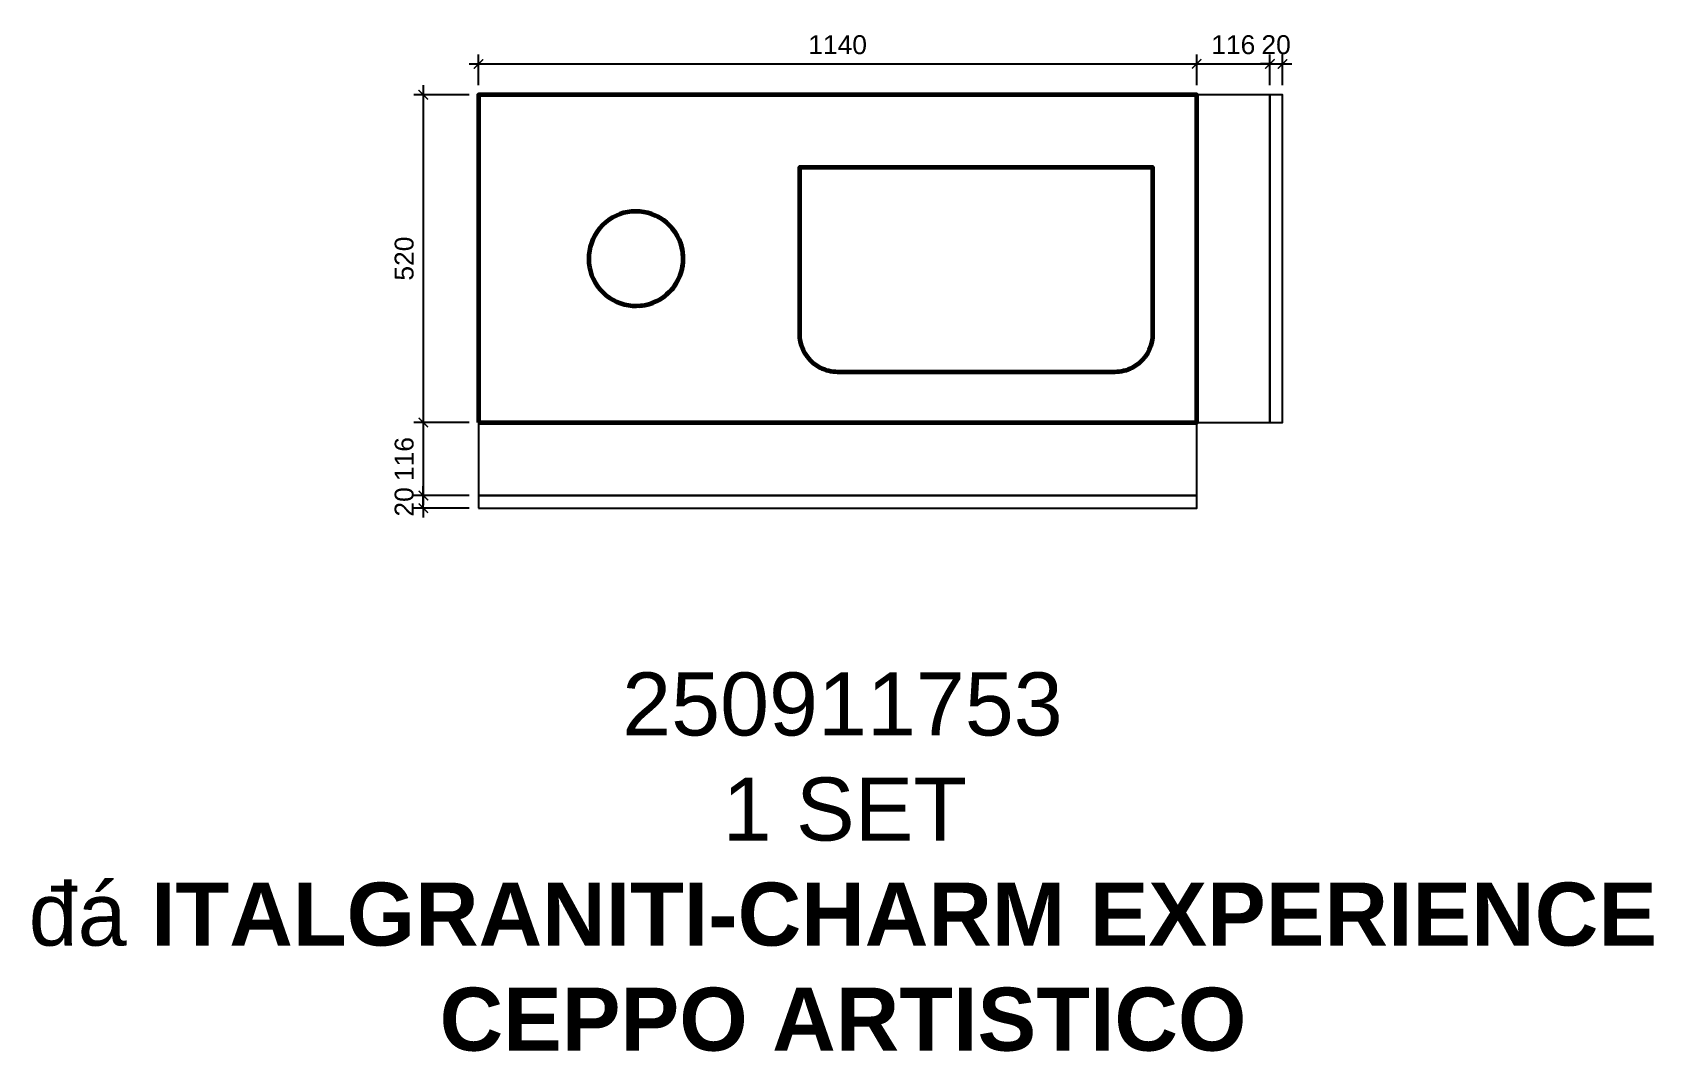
# Model space of a CAD drawing. Header units: millimetres. Extents: x 882 to 3455, y 819 to 2436.
import ezdxf

# ---------------------------------------------------------------- set-up
doc = ezdxf.new("R2010")
doc.units = ezdxf.units.MM
doc.layers.get('DEFPOINTS').update_dxf_attribs({"color": 250})
doc.layers.add('AA Dim', color=7, linetype='Continuous', lineweight=9)
doc.layers.add('AA LINE', color=3, linetype='Continuous', lineweight=50)
doc.styles.add('Arial', font='arial.ttf')
doc.styles.get("Standard").update_dxf_attribs({"font": 'arial.ttf'})
doc.dimstyles.new('1.15AA', dxfattribs={"dimscale": 15, "dimtxt": 2, "dimasz": 1, "dimexe": 1, "dimexo": 1, "dimgap": 1, "dimtad": 1, "dimdec": 0, "dimtxsty": 'Arial', "dimblk": 'ARCHTICK', "dimcen": 1.5, "dimdle": 1, "dimclrd": 256, "dimclre": 256, "dimclrt": 7, "dimadec": 0, "dimazin": 0, "dimtfac": 1, "dimtdec": 0, "dimtix": 1, "dimtmove": 2, "dimatfit": 3, "dimldrblk": 'DOT', "dimfxl": 1, "dimarcsym": 0})

# ---------------------------------------------------------------- blocks, each defined once
blk = doc.blocks.new('_ArchTick')
at = {"color": 0, "linetype": 'ByBlock', "lineweight": 0, "const_width": 0.15}
blk.add_lwpolyline([(-0.5, -0.5), (0.5, 0.5)], dxfattribs=at)
blk = doc.blocks.new('*D10')
at = {"layer": 'AA Dim', "lineweight": -2}
for p, q in [((1502, 2351.7), (1502, 1801.7)), ((1574.5, 2336.7), (1487, 2336.7)), ((1574.5, 1816.7), (1487, 1816.7))]:
    blk.add_line(p, q, dxfattribs=at)
at = {"layer": 'DEFPOINTS', "color": 0}
for p in [(1589.5, 2336.7), (1502, 1816.7), (1589.5, 1816.7)]:
    blk.add_point(p, dxfattribs=at)
at = {"layer": 'AA Dim', "lineweight": -2, "xscale": 15, "yscale": 15, "zscale": 15}
for p, rotation in [((1502, 2336.7), 90), ((1502, 1816.7), 270)]:
    blk.add_blockref('_ArchTick', p, dxfattribs=dict(at, rotation=rotation))
at = {"layer": 'AA Dim', "color": 7, "insert": (1471.7, 2076.7), "char_height": 30, "attachment_point": 5, "rotation": 90, "style": 'Arial'}
blk.add_mtext('520', dxfattribs=at)
blk = doc.blocks.new('_Dot')
at = {"color": 0, "linetype": 'ByBlock', "lineweight": -2}
blk.add_line((-0.5, 0), (-1, 0), dxfattribs=at)
at = {"color": 0, "linetype": 'ByBlock', "const_width": 0.5}
blk.add_lwpolyline([(-0.25, 0, 1), (0.25, 0, 1)], format="xyb", close=True, dxfattribs=at)
blk = doc.blocks.new('*D11')
at = {"layer": 'AA Dim', "lineweight": -2}
for p, q in [((1502, 1831.7), (1502, 1685.7)), ((1574.5, 1816.7), (1487, 1816.7)), ((1574.5, 1700.7), (1487, 1700.7))]:
    blk.add_line(p, q, dxfattribs=at)
at = {"layer": 'DEFPOINTS', "color": 0}
for p in [(1589.5, 1816.7), (1502, 1700.7), (1589.5, 1700.7)]:
    blk.add_point(p, dxfattribs=at)
at = {"layer": 'AA Dim', "lineweight": -2, "xscale": 15, "yscale": 15, "zscale": 15}
for p, rotation in [((1502, 1816.7), 90), ((1502, 1700.7), 270)]:
    blk.add_blockref('_ArchTick', p, dxfattribs=dict(at, rotation=rotation))
at = {"layer": 'AA Dim', "color": 7, "insert": (1471.7, 1758.7), "char_height": 30, "attachment_point": 5, "rotation": 90, "style": 'Arial'}
blk.add_mtext('116', dxfattribs=at)
blk = doc.blocks.new('*D12')
at = {"layer": 'AA Dim', "lineweight": -2}
for p, q in [((1589.5, 2351.7), (1589.5, 2400.6)), ((2729.5, 2351.7), (2729.5, 2400.6)), ((1574.5, 2385.6), (2744.5, 2385.6))]:
    blk.add_line(p, q, dxfattribs=at)
at = {"layer": 'DEFPOINTS', "color": 0}
for p in [(2729.5, 2385.6), (1589.5, 2336.7), (2729.5, 2336.7)]:
    blk.add_point(p, dxfattribs=at)
at = {"layer": 'AA Dim', "lineweight": -2, "xscale": 15, "yscale": 15, "zscale": 15, "rotation": 180}
blk.add_blockref('_ArchTick', (1589.5, 2385.6), dxfattribs=at)
at = {"layer": 'AA Dim', "lineweight": -2, "xscale": 15, "yscale": 15, "zscale": 15}
blk.add_blockref('_ArchTick', (2729.5, 2385.6), dxfattribs=at)
at = {"layer": 'AA Dim', "color": 7, "insert": (2159.5, 2415.9), "char_height": 30, "attachment_point": 5, "style": 'Arial'}
blk.add_mtext('1140', dxfattribs=at)
blk = doc.blocks.new('*D13')
at = {"layer": 'AA Dim', "lineweight": -2}
for p, q in [((2729.5, 2351.7), (2729.5, 2400.6)), ((2845.5, 2351.7), (2845.5, 2400.6)), ((2714.5, 2385.6), (2860.5, 2385.6))]:
    blk.add_line(p, q, dxfattribs=at)
at = {"layer": 'DEFPOINTS', "color": 0}
for p in [(2845.5, 2385.6), (2729.5, 2336.7), (2845.5, 2336.7)]:
    blk.add_point(p, dxfattribs=at)
at = {"layer": 'AA Dim', "lineweight": -2, "xscale": 15, "yscale": 15, "zscale": 15, "rotation": 180}
blk.add_blockref('_ArchTick', (2729.5, 2385.6), dxfattribs=at)
at = {"layer": 'AA Dim', "lineweight": -2, "xscale": 15, "yscale": 15, "zscale": 15}
blk.add_blockref('_ArchTick', (2845.5, 2385.6), dxfattribs=at)
at = {"layer": 'AA Dim', "color": 7, "insert": (2787.5, 2415.9), "char_height": 30, "attachment_point": 5, "style": 'Arial'}
blk.add_mtext('116', dxfattribs=at)
blk = doc.blocks.new('*D14')
at = {"layer": 'AA Dim', "lineweight": -2}
for p, q in [((2845.5, 2351.7), (2845.5, 2400.6)), ((2865.5, 2351.7), (2865.5, 2400.6)), ((2845.5, 2385.6), (2830.5, 2385.6)), ((2845.5, 2385.6), (2865.5, 2385.6)), ((2865.5, 2385.6), (2880.5, 2385.6))]:
    blk.add_line(p, q, dxfattribs=at)
at = {"layer": 'DEFPOINTS', "color": 0}
for p in [(2865.5, 2385.6), (2845.5, 2336.7), (2865.5, 2336.7)]:
    blk.add_point(p, dxfattribs=at)
at = {"layer": 'AA Dim', "lineweight": -2, "xscale": 15, "yscale": 15, "zscale": 15}
blk.add_blockref('_ArchTick', (2845.5, 2385.6), dxfattribs=at)
at = {"layer": 'AA Dim', "lineweight": -2, "xscale": 15, "yscale": 15, "zscale": 15, "rotation": 180}
blk.add_blockref('_ArchTick', (2865.5, 2385.6), dxfattribs=at)
at = {"layer": 'AA Dim', "color": 7, "insert": (2855.5, 2415.9), "char_height": 30, "attachment_point": 5, "style": 'Arial'}
blk.add_mtext('20', dxfattribs=at)
blk = doc.blocks.new('*D15')
at = {"layer": 'AA Dim', "lineweight": -2}
for p, q in [((1574.5, 1700.7), (1487, 1700.7)), ((1502, 1700.7), (1502, 1715.7)), ((1502, 1680.7), (1502, 1700.7)), ((1574.5, 1680.7), (1487, 1680.7)), ((1502, 1680.7), (1502, 1665.7))]:
    blk.add_line(p, q, dxfattribs=at)
at = {"layer": 'DEFPOINTS', "color": 0}
for p in [(1502, 1700.7), (1589.5, 1700.7), (1589.5, 1680.7)]:
    blk.add_point(p, dxfattribs=at)
at = {"layer": 'AA Dim', "lineweight": -2, "xscale": 15, "yscale": 15, "zscale": 15}
for p, rotation in [((1502, 1700.7), 270), ((1502, 1680.7), 90)]:
    blk.add_blockref('_ArchTick', p, dxfattribs=dict(at, rotation=rotation))
at = {"layer": 'AA Dim', "color": 7, "insert": (1471.7, 1690.7), "char_height": 30, "attachment_point": 5, "rotation": 90, "style": 'Arial'}
blk.add_mtext('20', dxfattribs=at)

msp = doc.modelspace()

# ---------------------------------------------------------------- linework, layer by layer
for points in [[(2729.5, 1816.7), (2845.5, 1816.7), (2845.5, 2336.7), (2729.5, 2336.7)], [(2845.5, 1816.7), (2865.5, 1816.7), (2865.5, 2336.7), (2845.5, 2336.7)], [(1589.5, 1700.7), (2729.5, 1700.7), (2729.5, 1816.7), (1589.5, 1816.7)], [(1589.5, 1680.7), (2729.5, 1680.7), (2729.5, 1700.7), (1589.5, 1700.7)]]:
    msp.add_lwpolyline(points, close=True)
at = {"layer": 'AA LINE', "linetype": 'Continuous', "lineweight": 60}
msp.add_lwpolyline([(1589.5, 1816.7), (2729.5, 1816.7), (2729.5, 2336.7), (1589.5, 2336.7)], close=True, dxfattribs=at)
msp.add_lwpolyline([(2159.5, 1896.7, -0.115481), (2131.9, 1903.4, -0.228244), (2100.6, 1945, -0.049129), (2099.5, 1956.7), (2099.5, 2221.7), (2659.5, 2221.7), (2659.5, 1956.7, -0.049129), (2658.3, 1945, -0.228244), (2627, 1903.4, -0.115481), (2599.5, 1896.7)], format="xyb", close=True, dxfattribs=at)
for start, end in [(60.0001, 21.4287), (45.714, 80.0003), (28.5715, 51.4285), (357.1431, 39.9995), (302.857, 7.1435), (274.286, 299.9997)]:
    msp.add_arc((1839.5, 2076.7), 75, start, end, dxfattribs=at)

# ---------------------------------------------------------------- texts
at = {"insert": (777.7, 1420.1), "char_height": 100, "attachment_point": 1}
msp.add_mtext_dynamic_manual_height_columns('{\\W8.93205;   }250911753\\P{\\W7.72518;    }1 SET \\P{\\W2.524609; }đá {\\fArial|b1|i0|c0|p34;ITALGRANITI-CHARM EXPERIENCE\\P\\W9.66433;  \\W1;CEPPO ARTISTICO}', width=2768.895, gutter_width=12.5, heights=[0], dxfattribs=at)

# ---------------------------------------------------------------- dimensions: what is measured, and where the dimension line sits
at = {"layer": 'AA Dim'}
for base, p1, p2, picture, middle in [((2729.5, 2385.6), (1589.5, 2336.7), (2729.5, 2336.7), '*D12', (2159.5, 2415.9)), ((2845.5, 2385.6), (2729.5, 2336.7), (2845.5, 2336.7), '*D13', (2787.5, 2415.9)), ((2865.5, 2385.6), (2845.5, 2336.7), (2865.5, 2336.7), '*D14', (2855.5, 2415.9))]:
    dim = msp.add_linear_dim(base=base, p1=p1, p2=p2, dimstyle='1.15AA', override={"dimfxl": 5, "dimfxlon": 1, "dimtfill": 1, "dimtfillclr": 251}, dxfattribs=at)
    dim.commit()
    dim.dimension.update_dxf_attribs({"geometry": picture, "text_midpoint": middle})
for base, p1, p2, picture, middle in [((1502, 1816.7), (1589.5, 2336.7), (1589.5, 1816.7), '*D10', (1471.7, 2076.7)), ((1502, 1700.7), (1589.5, 1816.7), (1589.5, 1700.7), '*D11', (1471.7, 1758.7)), ((1502, 1700.7), (1589.5, 1680.7), (1589.5, 1700.7), '*D15', (1471.7, 1690.7))]:
    dim = msp.add_linear_dim(base=base, p1=p1, p2=p2, angle=90, dimstyle='1.15AA', override={"dimfxl": 5, "dimfxlon": 1, "dimtfill": 1, "dimtfillclr": 251}, dxfattribs=at)
    dim.commit()
    dim.dimension.update_dxf_attribs({"geometry": picture, "text_midpoint": middle})

doc.saveas('drawing.dxf')
